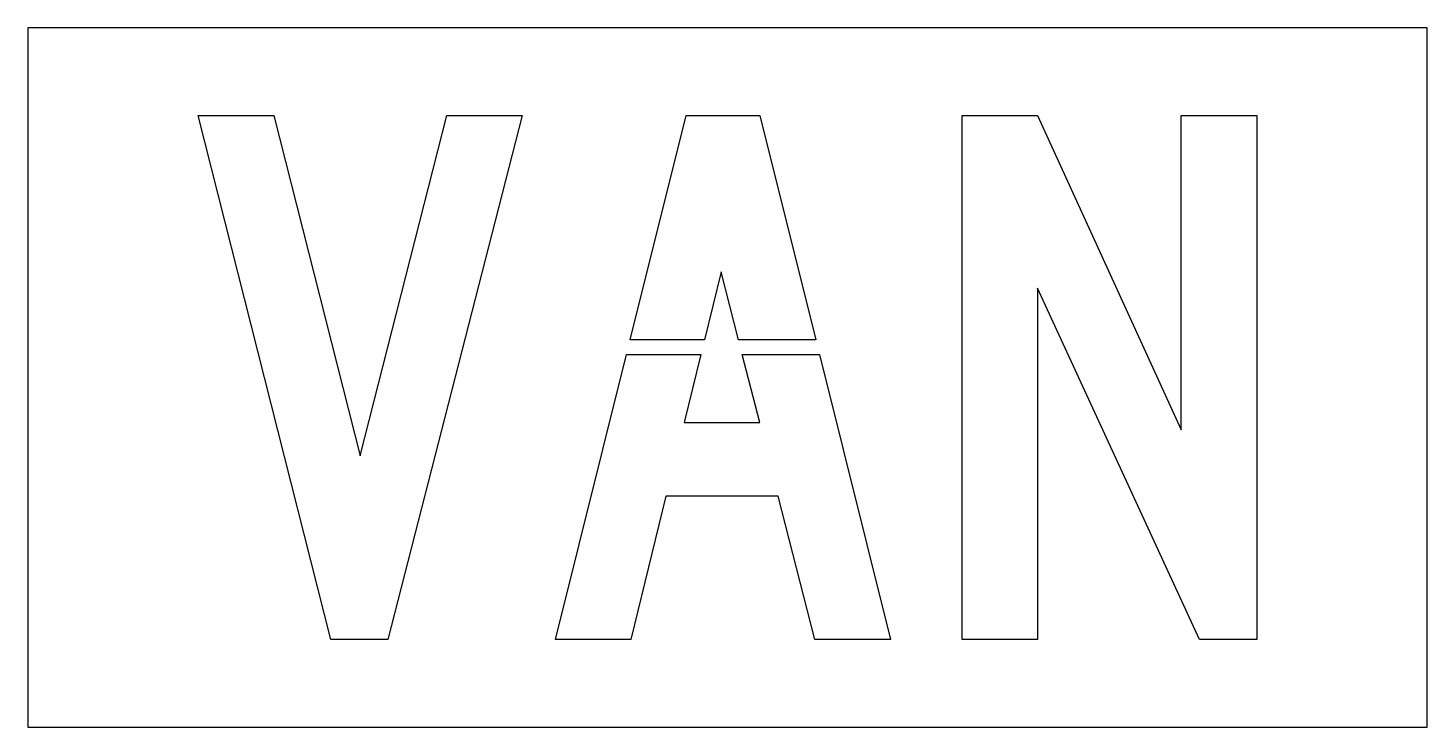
# Model space of a CAD drawing. Extents: x 0 to 48, y 0 to 24.
import ezdxf

# ---------------------------------------------------------------- set-up
doc = ezdxf.new("R2010")
doc.units = 0
doc.layers.add('CUT', color=7, linetype='Continuous')
doc.layers.add('OUTSIDE', color=1, linetype='Continuous')

msp = doc.modelspace()

# ---------------------------------------------------------------- linework, layer by layer
at = {"layer": 'CUT'}
for points in [[(5.8425, 21), (8.4309, 21), (11.4009, 9.3162), (14.3691, 21), (16.9575, 21), (12.3477, 3), (10.3893, 3)], [(20.6591, 13.2932), (22.5789, 21), (25.1061, 21), (27.0259, 13.2932), (24.3785, 13.2932), (23.7795, 15.6324), (23.2089, 13.2932)], [(34.6407, 3), (32.0523, 3), (32.0523, 21), (34.6407, 21), (39.5673, 10.2), (39.5673, 21), (42.1575, 21), (42.1575, 3), (40.1991, 3), (34.6407, 15.0636)], [(20.5341, 12.7912), (23.0865, 12.7912), (22.5159, 10.452), (25.1061, 10.452), (24.5071, 12.7912), (27.1509, 12.7912), (29.5899, 3), (26.9997, 3), (25.7361, 7.9266), (21.8841, 7.9266), (20.6835, 3), (18.0951, 3)]]:
    msp.add_lwpolyline(points, close=True, dxfattribs=at)
at = {"layer": 'OUTSIDE'}
msp.add_lwpolyline([(0, 0), (48, 0), (48, 24), (0, 24)], close=True, dxfattribs=at)

doc.saveas('drawing.dxf')
